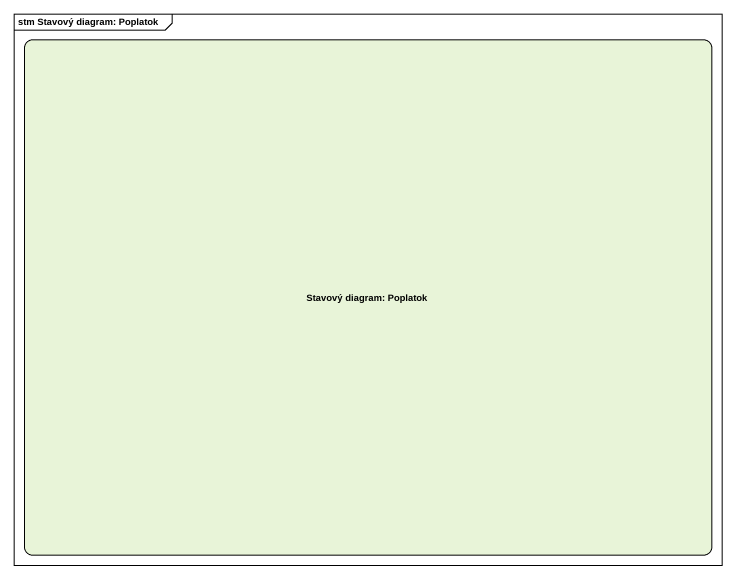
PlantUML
@startuml
mainframe stm Stavový diagram: Poplatok
hide empty description
state "Stavový diagram: Poplatok" as Stavový_diagram_Poplatok
@enduml
